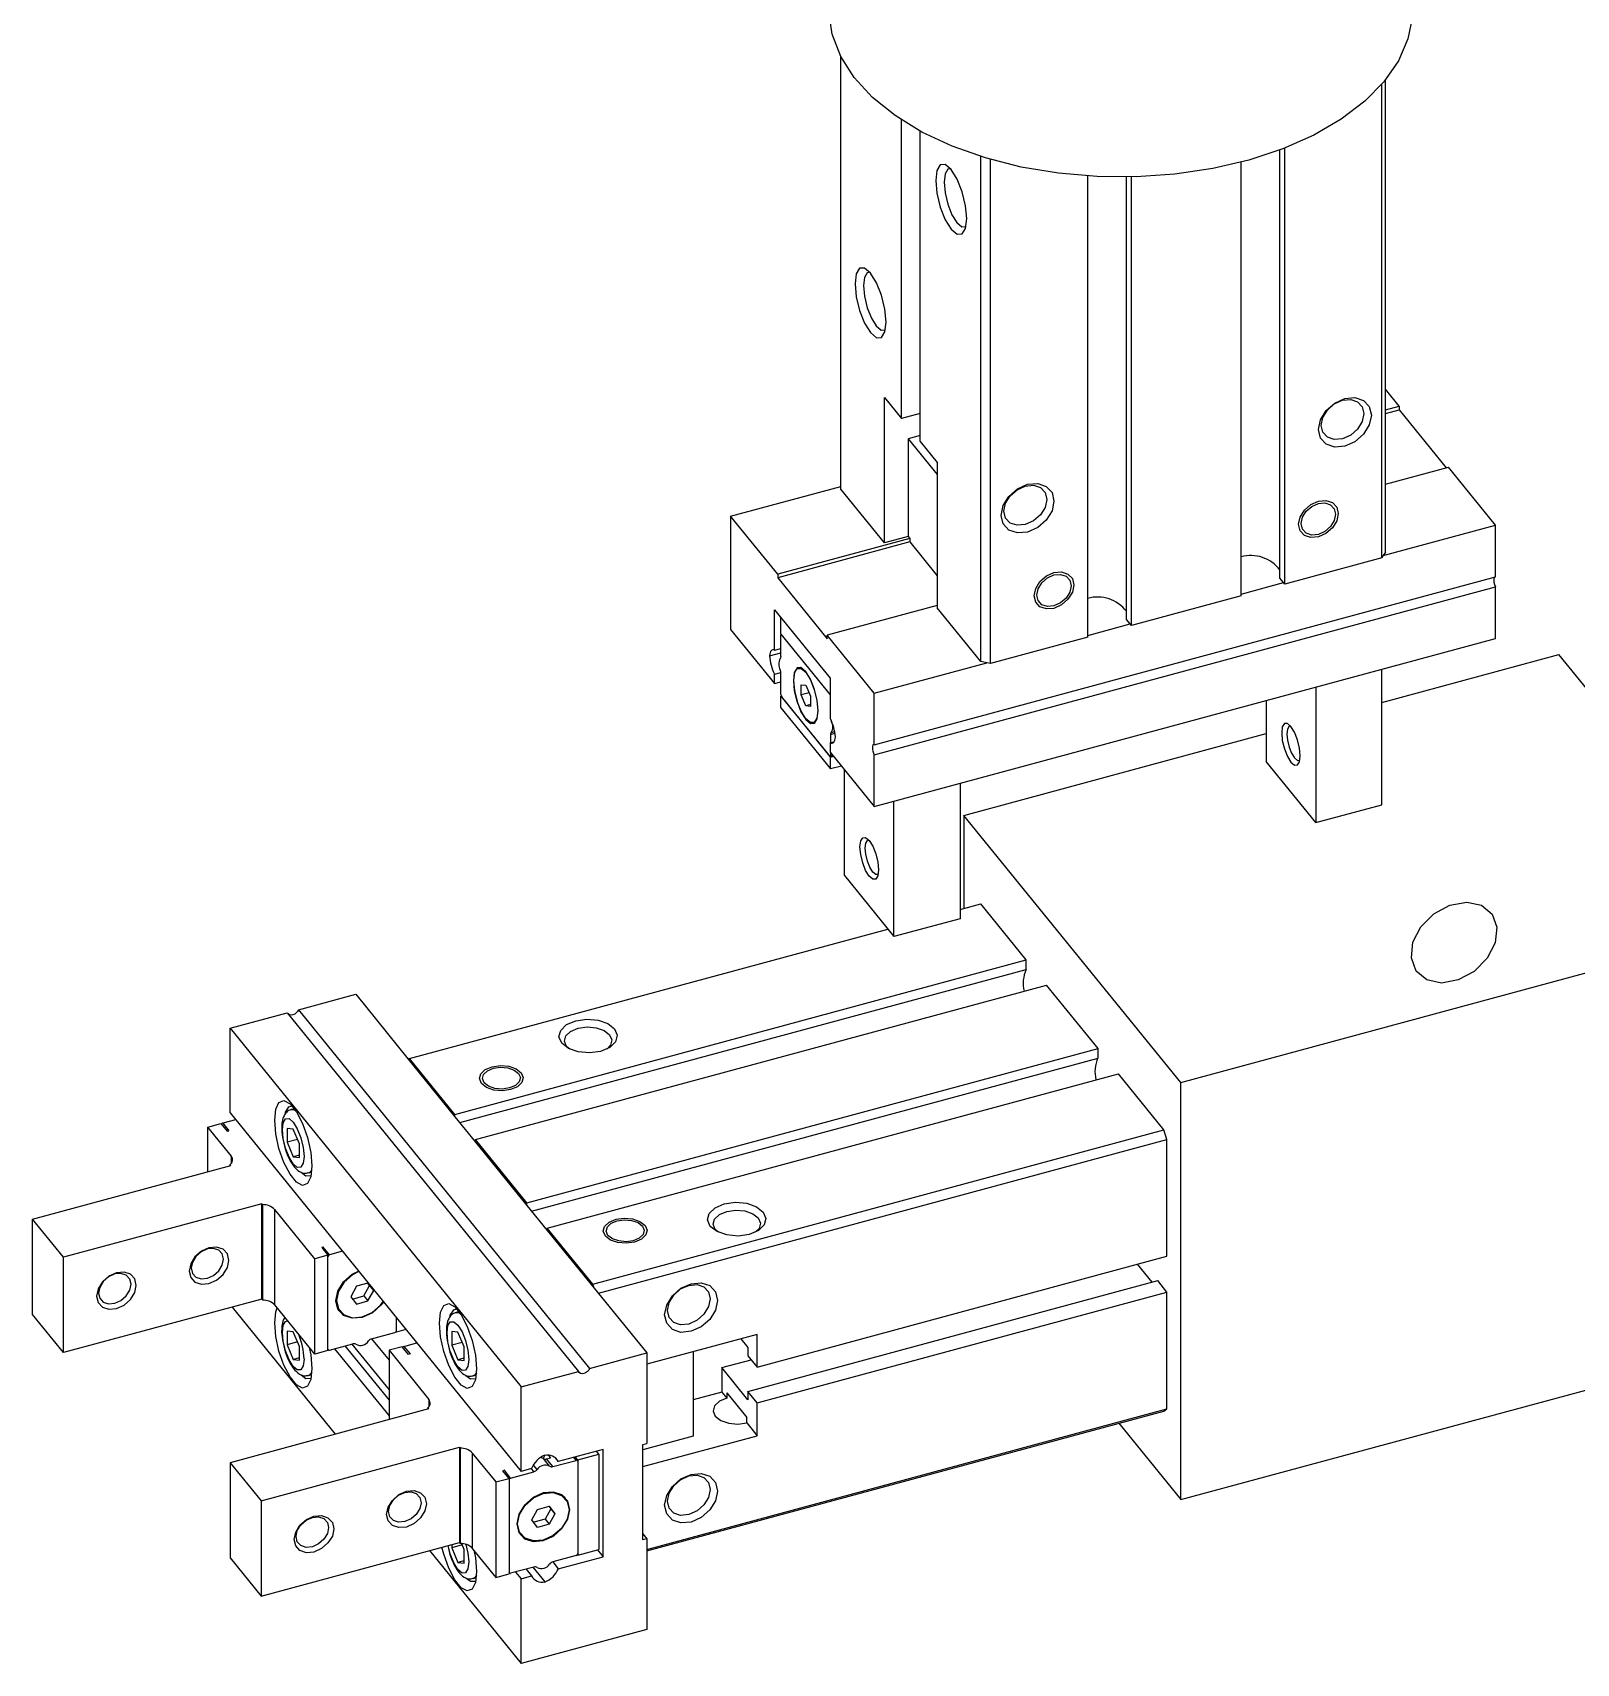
# Model space of a CAD drawing. Header units: millimetres. Extents: x 0 to 420, y 0 to 297.
# Drawn here: x 62.41 to 72.98, y 58.49 to 69.66 of the extents above; entities that cross this region are included whole.
import ezdxf

# ---------------------------------------------------------------- set-up
doc = ezdxf.new("R2010")
doc.units = ezdxf.units.MM

msp = doc.modelspace()

# ---------------------------------------------------------------- linework, layer by layer
at = {"color": 7, "linetype": 'Continuous', "lineweight": 25}
for p, q in [((67.943, 66.536), (67.943, 69.5)), ((71.649, 66.066), (71.649, 69.31)), ((71.673, 66.104), (71.673, 69.339)), ((68.359, 67.02), (68.359, 69.065)), ((68.486, 66.863), (68.486, 68.989)), ((70.95, 65.927), (70.95, 68.859)), ((70.984, 65.886), (70.984, 68.872)), ((68.902, 65.354), (68.902, 68.814)), ((68.969, 65.341), (68.969, 68.794)), ((70.685, 65.805), (70.685, 68.776)), ((69.634, 65.521), (69.634, 68.68)), ((69.899, 65.643), (69.899, 68.673)), ((69.933, 65.601), (69.933, 68.674)), ((68.242, 67.163), (68.359, 67.02)), ((68.242, 66.167), (68.242, 67.163)), ((71.767, 67.105), (71.673, 67.22)), ((68.486, 67.054), (68.359, 67.02)), ((71.673, 67.079), (71.767, 67.105)), ((71.673, 67.055), (71.767, 67.08)), ((71.767, 67.105), (71.767, 67.08)), ((71.767, 67.08), (72.09, 66.682)), ((68.486, 66.903), (68.405, 66.881)), ((68.405, 66.881), (68.603, 66.637)), ((68.405, 66.881), (68.405, 66.211)), ((68.486, 66.863), (68.603, 66.719)), ((68.603, 66.719), (68.603, 65.723)), ((71.673, 66.569), (72.106, 66.686)), ((72.428, 66.289), (72.106, 66.686)), ((67.188, 66.351), (67.943, 66.555)), ((68.242, 66.167), (67.943, 66.536)), ((67.188, 66.351), (67.188, 65.575)), ((67.511, 65.953), (67.188, 66.351)), ((71.659, 66.081), (72.428, 66.289)), ((72.428, 65.936), (72.428, 66.289)), ((68.416, 66.198), (67.511, 65.953)), ((68.416, 66.174), (67.511, 65.929)), ((68.405, 66.211), (68.242, 66.167)), ((68.405, 66.211), (68.416, 66.198)), ((68.416, 66.198), (68.416, 66.174)), ((68.416, 66.174), (68.603, 65.943)), ((71.649, 66.066), (70.984, 65.886)), ((71.659, 66.081), (71.649, 66.066)), ((71.673, 66.104), (71.659, 66.081)), ((67.511, 65.953), (67.511, 65.929)), ((67.511, 65.929), (67.85, 65.511)), ((68.172, 64.785), (72.428, 65.936)), ((70.975, 65.896), (70.95, 65.927)), ((68.172, 64.715), (72.428, 65.867)), ((70.685, 65.817), (70.975, 65.896)), ((70.984, 65.886), (70.975, 65.896)), ((72.428, 65.513), (72.428, 65.867)), ((67.489, 65.71), (67.871, 65.24)), ((67.489, 65.433), (67.489, 65.71)), ((68.603, 65.739), (67.85, 65.535)), ((68.902, 65.354), (68.603, 65.723)), ((70.685, 65.805), (69.933, 65.601)), ((67.533, 65.543), (67.533, 65.656)), ((69.634, 65.533), (69.925, 65.612)), ((69.925, 65.612), (69.899, 65.643)), ((69.933, 65.601), (69.925, 65.612)), ((67.188, 65.575), (67.489, 65.204)), ((67.533, 65.543), (67.871, 65.127)), ((67.533, 65.389), (67.533, 65.533)), ((67.537, 65.539), (67.535, 65.538)), ((68.172, 65.138), (67.85, 65.535)), ((67.85, 65.511), (67.85, 65.535)), ((68.172, 64.362), (72.428, 65.513)), ((69.634, 65.521), (68.969, 65.341)), ((67.455, 65.393), (67.533, 65.414)), ((67.489, 65.433), (67.533, 65.445)), ((71.649, 65.075), (72.861, 65.403)), ((74.346, 63.573), (72.861, 65.403)), ((67.489, 65.268), (67.533, 65.28)), ((67.489, 65.204), (67.489, 65.268)), ((67.533, 65.129), (67.533, 65.273)), ((67.667, 65.314), (67.652, 65.31)), ((68.172, 65.138), (68.942, 65.346)), ((68.942, 65.346), (68.902, 65.354)), ((68.969, 65.341), (68.942, 65.346)), ((71.649, 64.374), (71.649, 65.302)), ((67.489, 65.204), (67.533, 65.216)), ((67.671, 65.196), (67.703, 65.192)), ((67.671, 65.126), (67.671, 65.196)), ((67.725, 65.14), (67.671, 65.126)), ((67.703, 65.192), (67.735, 65.118)), ((67.871, 65.24), (67.871, 64.963)), ((68.172, 64.785), (68.172, 65.138)), ((71.196, 65.18), (71.196, 64.252)), ((67.533, 65.118), (67.535, 65.119)), ((67.533, 65.118), (67.873, 64.7)), ((67.533, 65.037), (67.533, 65.118)), ((67.533, 65.037), (67.873, 64.619)), ((67.867, 64.707), (67.538, 65.112)), ((67.703, 65.051), (67.671, 65.126)), ((67.735, 65.06), (67.703, 65.051)), ((67.735, 65.047), (67.703, 65.051)), ((67.735, 65.118), (67.735, 65.047)), ((70.856, 65.088), (70.856, 64.67)), ((67.754, 64.933), (67.769, 64.937)), ((67.871, 64.798), (67.896, 64.804)), ((67.873, 64.855), (67.873, 64.798)), ((68.786, 64.301), (70.856, 64.861)), ((67.871, 64.798), (67.871, 64.733)), ((67.871, 64.733), (68.172, 64.362)), ((67.871, 64.705), (67.89, 64.71)), ((67.873, 64.732), (67.873, 64.71)), ((67.873, 64.7), (67.893, 64.706)), ((67.873, 64.619), (67.873, 64.7)), ((68.172, 64.362), (68.172, 64.715)), ((67.948, 64.639), (67.873, 64.619)), ((67.968, 63.889), (67.968, 64.614)), ((71.196, 64.252), (70.856, 64.67)), ((68.76, 64.521), (68.76, 63.593)), ((68.307, 63.471), (68.307, 64.399)), ((71.196, 64.252), (71.649, 64.374)), ((70.271, 62.471), (68.786, 64.301)), ((68.786, 64.301), (68.786, 63.663)), ((67.968, 63.889), (68.307, 63.471)), ((68.76, 63.656), (68.901, 63.694)), ((69.212, 63.31), (68.901, 63.694)), ((68.76, 63.593), (68.307, 63.471)), ((70.271, 62.471), (74.346, 63.573)), ((64.989, 62.636), (68.265, 63.522)), ((65.3, 62.252), (69.212, 63.31)), ((65.333, 62.196), (69.212, 63.245)), ((69.212, 63.245), (69.212, 63.31)), ((65.44, 62.08), (69.352, 63.138)), ((69.705, 62.704), (69.352, 63.138)), ((64.228, 62.969), (64.62, 63.075)), ((64.62, 63.075), (64.98, 62.631)), ((63.759, 62.842), (64.151, 62.948)), ((64.151, 62.948), (66.145, 60.491)), ((64.228, 62.969), (66.222, 60.512)), ((63.759, 62.263), (63.759, 62.842)), ((63.759, 62.842), (65.753, 60.385)), ((65.792, 61.646), (69.705, 62.704)), ((69.705, 62.638), (69.705, 62.704)), ((64.989, 62.636), (64.98, 62.631)), ((64.98, 62.631), (65.3, 62.236)), ((65.3, 62.252), (64.989, 62.636)), ((65.825, 61.589), (69.705, 62.638)), ((65.932, 61.473), (69.844, 62.531)), ((70.156, 62.147), (69.844, 62.531)), ((70.271, 59.613), (70.271, 62.471)), ((63.759, 62.263), (65.753, 59.806)), ((64.2, 62.291), (64.178, 62.285)), ((65.3, 62.236), (65.3, 62.252)), ((65.3, 62.236), (65.44, 62.063)), ((63.607, 62.165), (63.697, 62.189)), ((63.768, 61.966), (63.607, 62.165)), ((63.607, 61.859), (63.607, 62.165)), ((63.697, 62.189), (63.74, 62.137)), ((63.797, 62.216), (63.709, 62.192)), ((63.709, 62.192), (63.751, 62.14)), ((63.74, 62.137), (63.751, 62.14)), ((64.192, 62.15), (64.15, 62.155)), ((64.15, 62.155), (64.15, 62.061)), ((64.234, 62.051), (64.192, 62.15)), ((66.244, 61.089), (70.156, 62.147)), ((70.177, 62.08), (70.156, 62.147)), ((64.222, 62.081), (64.15, 62.061)), ((64.15, 62.061), (64.192, 61.962)), ((64.234, 61.957), (64.234, 62.051)), ((65.792, 61.646), (65.44, 62.08)), ((65.44, 62.08), (65.44, 62.063)), ((65.44, 62.063), (65.792, 61.629)), ((66.282, 61.027), (70.177, 62.08)), ((70.177, 61.28), (70.177, 62.08)), ((62.407, 61.534), (63.765, 61.901)), ((63.765, 61.901), (63.759, 61.908)), ((63.759, 61.9), (63.759, 61.908)), ((64.234, 61.973), (64.192, 61.962)), ((64.192, 61.962), (64.234, 61.957)), ((64.296, 61.851), (64.317, 61.857)), ((63.977, 61.64), (62.619, 61.273)), ((63.983, 61.633), (63.977, 61.64)), ((63.977, 60.987), (63.977, 61.64)), ((63.983, 60.98), (63.983, 61.633)), ((64.339, 61.263), (64.065, 61.6)), ((64.065, 60.947), (64.065, 61.6)), ((65.792, 61.629), (65.792, 61.646)), ((65.792, 61.629), (65.932, 61.457)), ((62.619, 61.273), (62.407, 61.534)), ((62.407, 60.881), (62.407, 61.534)), ((66.244, 61.089), (65.932, 61.473)), ((65.932, 61.473), (65.932, 61.457)), ((65.932, 61.457), (66.253, 61.062)), ((64.398, 61.343), (64.387, 61.34)), ((64.387, 61.34), (64.429, 61.287)), ((64.44, 61.29), (64.398, 61.343)), ((62.619, 60.62), (62.619, 61.273)), ((64.429, 61.287), (64.339, 61.263)), ((64.339, 60.61), (64.339, 61.263)), ((64.429, 60.634), (64.429, 61.287)), ((64.529, 61.314), (64.44, 61.29)), ((67.37, 60.521), (70.177, 61.28)), ((70.076, 61.103), (69.976, 61.225)), ((64.625, 61.075), (64.586, 61.003)), ((64.586, 61.003), (64.625, 60.953)), ((64.599, 60.987), (64.676, 61.008)), ((64.704, 61.096), (64.625, 61.075)), ((64.676, 61.008), (64.715, 61.08)), ((64.676, 61.008), (64.704, 60.974)), ((64.715, 61.08), (64.703, 61.096)), ((64.743, 61.046), (64.704, 61.096)), ((64.704, 60.974), (64.743, 61.046)), ((64.715, 61.08), (64.743, 61.046)), ((66.253, 61.062), (66.244, 61.089)), ((66.253, 61.062), (66.613, 60.618)), ((67.307, 60.354), (70.114, 61.113)), ((67.37, 60.276), (70.177, 61.035)), ((70.177, 61.035), (70.114, 61.113)), ((70.177, 60.235), (70.177, 61.035)), ((63.977, 60.987), (62.619, 60.62)), ((63.773, 60.931), (64.479, 60.061)), ((63.983, 60.98), (63.977, 60.987)), ((64.339, 60.61), (64.065, 60.947)), ((64.492, 60.927), (64.513, 60.902)), ((64.499, 60.914), (64.511, 60.905)), ((64.625, 60.953), (64.704, 60.974)), ((65.328, 60.901), (65.307, 60.895)), ((62.619, 60.62), (62.407, 60.881)), ((64.9, 60.772), (64.9, 60.857)), ((64.9, 60.761), (64.9, 60.857)), ((64.192, 60.762), (64.15, 60.767)), ((64.15, 60.767), (64.15, 60.673)), ((64.222, 60.693), (64.15, 60.673)), ((64.15, 60.673), (64.192, 60.574)), ((64.234, 60.663), (64.192, 60.762)), ((64.44, 60.637), (64.6, 60.68)), ((64.593, 60.679), (64.848, 60.365)), ((64.729, 60.715), (64.889, 60.758)), ((64.729, 60.715), (64.848, 60.569)), ((64.9, 60.761), (64.898, 60.765)), ((64.963, 60.779), (64.9, 60.761)), ((64.949, 60.663), (65.038, 60.687)), ((65.32, 60.76), (65.278, 60.765)), ((65.278, 60.765), (65.278, 60.671)), ((65.35, 60.69), (65.278, 60.671)), ((65.278, 60.671), (65.32, 60.571)), ((65.363, 60.66), (65.32, 60.76)), ((67.37, 60.745), (66.613, 60.541)), ((67.259, 60.715), (67.307, 60.656)), ((67.37, 60.521), (67.37, 60.745)), ((70.271, 59.613), (74.346, 60.715)), ((64.234, 60.585), (64.192, 60.574)), ((64.192, 60.574), (64.234, 60.568)), ((64.234, 60.568), (64.234, 60.663)), ((64.429, 60.634), (64.339, 60.61)), ((64.429, 60.641), (64.431, 60.639)), ((64.474, 60.646), (64.848, 60.186)), ((64.546, 60.666), (64.848, 60.294)), ((64.938, 60.66), (64.848, 60.636)), ((64.848, 60.636), (65.121, 60.298)), ((64.848, 60.636), (64.848, 60.161)), ((64.981, 60.608), (64.938, 60.66)), ((64.949, 60.663), (64.992, 60.611)), ((64.992, 60.611), (64.981, 60.608)), ((65.363, 60.583), (65.32, 60.571)), ((65.32, 60.571), (65.363, 60.566)), ((65.363, 60.566), (65.363, 60.66)), ((66.222, 60.512), (66.613, 60.618)), ((66.613, 60.618), (66.613, 59.997)), ((66.932, 60.627), (66.932, 60.047)), ((67.128, 60.517), (67.329, 60.571)), ((67.307, 60.656), (67.307, 60.599)), ((67.307, 60.599), (67.37, 60.521)), ((64.296, 60.463), (64.317, 60.469)), ((65.424, 60.46), (65.445, 60.466)), ((65.753, 60.385), (66.145, 60.491)), ((67.128, 60.517), (67.128, 60.349)), ((67.307, 60.297), (67.128, 60.517)), ((65.753, 59.806), (65.753, 60.385)), ((67.128, 60.349), (66.932, 60.296)), ((67.128, 60.349), (67.161, 60.308)), ((67.161, 60.345), (67.299, 60.176)), ((67.161, 60.345), (67.161, 60.308)), ((67.37, 60.276), (67.307, 60.354)), ((67.307, 60.354), (67.307, 60.297)), ((65.118, 60.234), (63.76, 59.866)), ((65.113, 60.241), (65.118, 60.234)), ((65.113, 60.241), (65.113, 60.232)), ((66.613, 59.271), (70.177, 60.235)), ((67.37, 60.051), (67.37, 60.276)), ((70.156, 60.22), (70.177, 60.235)), ((66.613, 59.262), (70.156, 60.22)), ((67.299, 60.139), (67.299, 60.176)), ((67.299, 60.139), (67.37, 60.051)), ((69.847, 60.136), (70.271, 59.613)), ((66.586, 59.839), (67.37, 60.051)), ((66.932, 60.047), (66.586, 59.954)), ((63.972, 59.605), (65.33, 59.972)), ((65.33, 59.972), (65.336, 59.965)), ((65.33, 59.972), (65.33, 59.319)), ((65.336, 59.965), (65.336, 59.312)), ((65.418, 59.932), (65.579, 59.734)), ((65.418, 59.932), (65.418, 59.279)), ((65.948, 59.842), (65.906, 59.895)), ((65.927, 59.892), (65.954, 59.899)), ((65.97, 59.839), (65.927, 59.892)), ((65.94, 59.916), (65.954, 59.899)), ((65.987, 59.899), (66.007, 59.874)), ((66.314, 59.957), (66.007, 59.874)), ((66.139, 59.88), (66.119, 59.905)), ((66.124, 59.906), (66.141, 59.886)), ((66.141, 59.886), (66.286, 59.925)), ((66.286, 59.925), (66.269, 59.945)), ((66.286, 59.925), (66.286, 59.271)), ((66.314, 59.222), (66.314, 59.957)), ((66.586, 59.99), (66.613, 59.997)), ((66.586, 59.337), (66.586, 59.99)), ((63.76, 59.866), (63.972, 59.605)), ((63.76, 59.866), (63.76, 59.213)), ((65.627, 59.81), (65.639, 59.814)), ((65.67, 59.758), (65.627, 59.81)), ((65.681, 59.761), (65.639, 59.814)), ((65.681, 59.761), (65.841, 59.804)), ((65.824, 59.825), (65.753, 59.806)), ((65.97, 59.839), (66.129, 59.882)), ((66.141, 59.886), (66.141, 59.232)), ((66.141, 59.875), (66.141, 59.243)), ((65.579, 59.734), (65.67, 59.758)), ((65.579, 59.734), (65.579, 59.08)), ((65.67, 59.758), (65.67, 59.105)), ((63.972, 59.605), (63.972, 58.952)), ((65.866, 59.546), (65.945, 59.567)), ((65.943, 59.567), (65.956, 59.55)), ((65.945, 59.567), (65.984, 59.516)), ((66.057, 59.618), (66.036, 59.644)), ((65.827, 59.474), (65.866, 59.546)), ((65.866, 59.423), (65.827, 59.474)), ((65.917, 59.479), (65.84, 59.458)), ((65.945, 59.445), (65.866, 59.423)), ((65.956, 59.55), (65.917, 59.479)), ((65.917, 59.479), (65.945, 59.445)), ((65.984, 59.516), (65.945, 59.445)), ((65.956, 59.55), (65.984, 59.516)), ((65.733, 59.398), (65.754, 59.372)), ((65.751, 59.376), (65.74, 59.385)), ((66.586, 59.378), (66.613, 59.344)), ((66.613, 59.344), (66.586, 59.337)), ((66.613, 59.344), (66.613, 58.724)), ((63.972, 58.952), (65.33, 59.319)), ((65.126, 59.264), (65.753, 58.491)), ((65.278, 59.305), (65.278, 59.282)), ((65.35, 59.302), (65.278, 59.282)), ((65.278, 59.282), (65.32, 59.183)), ((65.33, 59.319), (65.336, 59.312)), ((65.363, 59.272), (65.346, 59.311)), ((65.363, 59.178), (65.363, 59.272)), ((65.418, 59.279), (65.579, 59.08)), ((66.129, 59.229), (65.97, 59.186)), ((66.007, 59.139), (66.314, 59.222)), ((66.138, 59.235), (66.141, 59.232)), ((66.141, 59.232), (66.286, 59.271)), ((66.277, 59.269), (66.314, 59.222)), ((63.76, 59.213), (63.972, 58.952)), ((65.363, 59.194), (65.32, 59.183)), ((65.32, 59.183), (65.363, 59.178)), ((65.579, 59.08), (65.67, 59.105)), ((65.67, 59.112), (65.671, 59.11)), ((65.841, 59.151), (65.681, 59.108)), ((65.715, 59.117), (65.753, 59.071)), ((65.787, 59.137), (65.824, 59.09)), ((65.834, 59.149), (65.916, 59.049)), ((65.97, 59.186), (66.007, 59.139)), ((65.424, 59.072), (65.445, 59.078)), ((65.753, 59.071), (65.824, 59.09)), ((65.753, 58.491), (65.753, 59.071)), ((66.613, 58.724), (65.753, 58.491))]:
    msp.add_line(p, q, dxfattribs=at)
at = {"color": 8, "linetype": 'Continuous', "lineweight": 25}
for p, q in [((67.877, 64.946), (67.879, 64.946)), ((67.873, 64.855), (67.903, 64.863)), ((67.877, 64.868), (67.901, 64.875)), ((67.873, 64.71), (67.887, 64.714)), ((63.768, 61.917), (63.768, 61.966)), ((65.121, 60.298), (65.121, 60.249)), ((66.129, 59.882), (66.113, 59.903)), ((65.841, 59.804), (65.824, 59.825)), ((65.862, 59.819), (65.837, 59.85))]:
    msp.add_line(p, q, dxfattribs=at)
at = {"color": 7, "linetype": 'Continuous', "lineweight": 25, "flags": 128}
for points in [[(71.859, 69.773), (71.828, 69.62), (71.763, 69.47), (71.663, 69.327), (71.532, 69.193), (71.37, 69.07), (71.182, 68.961), (70.97, 68.867), (70.738, 68.79), (70.491, 68.732), (70.232, 68.693), (69.967, 68.675), (69.699, 68.677), (69.435, 68.7), (69.179, 68.742), (68.934, 68.805), (68.706, 68.885), (68.499, 68.982), (68.316, 69.095), (68.16, 69.22), (68.035, 69.356), (67.943, 69.501), (67.884, 69.652), (67.861, 69.805)], [(68.699, 68.725), (68.658, 68.759), (68.624, 68.757), (68.601, 68.719), (68.593, 68.651), (68.601, 68.563), (68.624, 68.468), (68.658, 68.382), (68.699, 68.316), (68.739, 68.282), (68.774, 68.284), (68.797, 68.322), (68.805, 68.39), (68.797, 68.478), (68.774, 68.572), (68.739, 68.659), (68.699, 68.725)], [(68.693, 68.731), (68.676, 68.727), (68.657, 68.695), (68.65, 68.639), (68.657, 68.566), (68.676, 68.488), (68.704, 68.416), (68.738, 68.362), (68.771, 68.334), (68.8, 68.335), (68.8, 68.335)], [(68.147, 68.016), (68.106, 68.05), (68.072, 68.049), (68.049, 68.011), (68.041, 67.943), (68.049, 67.854), (68.072, 67.76), (68.106, 67.673), (68.147, 67.608), (68.188, 67.573), (68.222, 67.575), (68.245, 67.613), (68.253, 67.681), (68.245, 67.769), (68.222, 67.864), (68.188, 67.95), (68.147, 68.016)], [(68.141, 68.023), (68.124, 68.018), (68.105, 67.987), (68.099, 67.93), (68.105, 67.858), (68.124, 67.779), (68.153, 67.708), (68.186, 67.654), (68.22, 67.625), (68.248, 67.627), (68.248, 67.627)], [(71.577, 67.042), (71.563, 66.976), (71.524, 66.912), (71.465, 66.861), (71.396, 66.83), (71.326, 66.824), (71.267, 66.843), (71.228, 66.885), (71.214, 66.944), (71.228, 67.01), (71.267, 67.074), (71.326, 67.125), (71.396, 67.156), (71.465, 67.163), (71.524, 67.143), (71.563, 67.101), (71.577, 67.042)], [(71.526, 67.053), (71.515, 66.999), (71.483, 66.947), (71.436, 66.906), (71.379, 66.881), (71.323, 66.875), (71.276, 66.891), (71.244, 66.926), (71.233, 66.973), (71.244, 67.027), (71.276, 67.078), (71.323, 67.12), (71.379, 67.145), (71.436, 67.15), (71.483, 67.135), (71.515, 67.1), (71.526, 67.053)], [(69.403, 66.454), (69.39, 66.388), (69.35, 66.324), (69.292, 66.273), (69.222, 66.242), (69.153, 66.236), (69.094, 66.255), (69.055, 66.298), (69.041, 66.356), (69.055, 66.423), (69.094, 66.486), (69.153, 66.537), (69.222, 66.569), (69.292, 66.575), (69.35, 66.555), (69.39, 66.513), (69.403, 66.454)], [(69.353, 66.465), (69.342, 66.411), (69.31, 66.36), (69.262, 66.318), (69.206, 66.293), (69.15, 66.288), (69.102, 66.303), (69.071, 66.338), (69.059, 66.385), (69.071, 66.439), (69.102, 66.491), (69.15, 66.532), (69.206, 66.557), (69.262, 66.563), (69.31, 66.547), (69.342, 66.512), (69.353, 66.465)], [(71.214, 66.209), (71.162, 66.205), (71.118, 66.219), (71.089, 66.251), (71.079, 66.295), (71.089, 66.345), (71.118, 66.392), (71.162, 66.431), (71.214, 66.454), (71.266, 66.459), (71.31, 66.444), (71.34, 66.413), (71.35, 66.368), (71.34, 66.319), (71.31, 66.271), (71.266, 66.233), (71.214, 66.209)], [(71.214, 66.226), (71.169, 66.221), (71.131, 66.234), (71.106, 66.262), (71.097, 66.3), (71.106, 66.343), (71.131, 66.384), (71.169, 66.418), (71.214, 66.438), (71.259, 66.442), (71.298, 66.429), (71.323, 66.402), (71.332, 66.364), (71.323, 66.321), (71.298, 66.279), (71.259, 66.246), (71.214, 66.226)], [(69.403, 65.719), (69.351, 65.715), (69.307, 65.729), (69.278, 65.761), (69.268, 65.805), (69.278, 65.855), (69.307, 65.902), (69.351, 65.941), (69.403, 65.964), (69.455, 65.969), (69.499, 65.954), (69.529, 65.923), (69.539, 65.879), (69.529, 65.829), (69.499, 65.781), (69.455, 65.743), (69.403, 65.719)], [(69.403, 65.736), (69.358, 65.732), (69.32, 65.744), (69.295, 65.772), (69.286, 65.81), (69.295, 65.853), (69.32, 65.894), (69.358, 65.928), (69.403, 65.948), (69.448, 65.952), (69.487, 65.939), (69.512, 65.912), (69.521, 65.874), (69.512, 65.831), (69.487, 65.789), (69.448, 65.756), (69.403, 65.736)], [(67.533, 65.533), (67.533, 65.535), (67.534, 65.536), (67.534, 65.537), (67.535, 65.538), (67.536, 65.538), (67.536, 65.538), (67.537, 65.538), (67.538, 65.537)], [(67.489, 65.433), (67.483, 65.435), (67.477, 65.435), (67.471, 65.433), (67.466, 65.429), (67.462, 65.423), (67.459, 65.415), (67.457, 65.405), (67.455, 65.393)], [(67.788, 65.017), (67.781, 65.088), (67.763, 65.163), (67.735, 65.233), (67.703, 65.285), (67.67, 65.313), (67.643, 65.311), (67.625, 65.281), (67.618, 65.226), (67.625, 65.156), (67.643, 65.08), (67.67, 65.011), (67.703, 64.958), (67.735, 64.931), (67.763, 64.932), (67.781, 64.963), (67.788, 65.017)], [(67.786, 65.02), (67.779, 64.967), (67.761, 64.937), (67.735, 64.936), (67.703, 64.962), (67.671, 65.014), (67.644, 65.081), (67.626, 65.155), (67.62, 65.224), (67.626, 65.277), (67.644, 65.306), (67.671, 65.308), (67.703, 65.281), (67.735, 65.23), (67.761, 65.162), (67.779, 65.088), (67.786, 65.02)], [(70.963, 64.866), (70.967, 64.813), (70.981, 64.756), (71.002, 64.704), (71.026, 64.665), (71.051, 64.644), (71.071, 64.646), (71.085, 64.668), (71.09, 64.709), (71.085, 64.762), (71.071, 64.819), (71.051, 64.871), (71.026, 64.91), (71.002, 64.931), (70.981, 64.93), (70.967, 64.907), (70.963, 64.866)], [(67.871, 64.798), (67.878, 64.796), (67.884, 64.796), (67.889, 64.798), (67.894, 64.802), (67.898, 64.808), (67.902, 64.816), (67.904, 64.826), (67.906, 64.838)], [(71.023, 64.913), (71.014, 64.911), (71.002, 64.892), (70.999, 64.858)], [(70.999, 64.858), (71.002, 64.815), (71.014, 64.769), (71.031, 64.726), (71.051, 64.694), (71.071, 64.677), (71.087, 64.678)], [(67.873, 64.71), (67.873, 64.709), (67.872, 64.707), (67.872, 64.706), (67.871, 64.705), (67.87, 64.705), (67.869, 64.705), (67.868, 64.706), (67.867, 64.707)], [(68.172, 64.785), (68.167, 64.786), (68.163, 64.783), (68.161, 64.776), (68.16, 64.766), (68.161, 64.754), (68.163, 64.74), (68.167, 64.727), (68.172, 64.715)], [(68.201, 63.928), (68.196, 63.887), (68.183, 63.864), (68.162, 63.863), (68.138, 63.884), (68.113, 63.923), (68.093, 63.975), (68.079, 64.032), (68.074, 64.085), (68.079, 64.126), (68.093, 64.148), (68.113, 64.149), (68.138, 64.129), (68.162, 64.089), (68.183, 64.037), (68.196, 63.981), (68.201, 63.928)], [(68.199, 63.896), (68.182, 63.896), (68.162, 63.912), (68.142, 63.945), (68.125, 63.987), (68.114, 64.034), (68.11, 64.077), (68.114, 64.111), (68.125, 64.129), (68.135, 64.132)], [(64.228, 62.969), (64.222, 62.957), (64.213, 62.947), (64.202, 62.939), (64.189, 62.934), (64.177, 62.932), (64.166, 62.934), (64.159, 62.938)], [(66.297, 62.684), (66.221, 62.674), (66.144, 62.68), (66.077, 62.704), (66.031, 62.74), (66.012, 62.784), (66.024, 62.828), (66.064, 62.867), (66.127, 62.893), (66.203, 62.904), (66.28, 62.897), (66.347, 62.874), (66.393, 62.838), (66.412, 62.794), (66.4, 62.75), (66.36, 62.711), (66.297, 62.684)], [(66.086, 62.699), (66.065, 62.718), (66.05, 62.754), (66.06, 62.79), (66.092, 62.821), (66.143, 62.843), (66.205, 62.851), (66.267, 62.846), (66.321, 62.827), (66.359, 62.798), (66.374, 62.762), (66.365, 62.726), (66.339, 62.699)], [(65.482, 62.464), (65.468, 62.497), (65.477, 62.53), (65.507, 62.559), (65.554, 62.579), (65.611, 62.587), (65.669, 62.582), (65.719, 62.565), (65.754, 62.537), (65.768, 62.505), (65.759, 62.471), (65.729, 62.442), (65.681, 62.422), (65.625, 62.414), (65.567, 62.419), (65.517, 62.437), (65.482, 62.464)], [(65.5, 62.469), (65.488, 62.497), (65.496, 62.526), (65.522, 62.551), (65.563, 62.569), (65.612, 62.576), (65.662, 62.571), (65.705, 62.556), (65.736, 62.532), (65.748, 62.504), (65.74, 62.475), (65.714, 62.45), (65.673, 62.433), (65.624, 62.426), (65.574, 62.43), (65.53, 62.445), (65.5, 62.469)], [(64.319, 61.899), (64.312, 61.825), (64.289, 61.778), (64.256, 61.765), (64.214, 61.788), (64.17, 61.842), (64.128, 61.922), (64.094, 62.019), (64.072, 62.12), (64.065, 62.213), (64.072, 62.287), (64.094, 62.334), (64.128, 62.347), (64.17, 62.324), (64.214, 62.27), (64.256, 62.19), (64.289, 62.093), (64.312, 61.992), (64.319, 61.899)], [(64.138, 62.261), (64.139, 62.267), (64.162, 62.305), (64.184, 62.31)], [(64.266, 61.964), (64.261, 61.917), (64.244, 61.89), (64.22, 61.889), (64.192, 61.913), (64.164, 61.959), (64.139, 62.02), (64.123, 62.086), (64.118, 62.147), (64.123, 62.195), (64.139, 62.222), (64.164, 62.223), (64.192, 62.199), (64.22, 62.153), (64.244, 62.092), (64.261, 62.026), (64.266, 61.964)], [(64.313, 61.832), (64.312, 61.831), (64.278, 61.83), (64.247, 61.853)], [(67.315, 61.43), (67.239, 61.419), (67.162, 61.426), (67.095, 61.449), (67.049, 61.485), (67.03, 61.529), (67.042, 61.573), (67.083, 61.612), (67.145, 61.639), (67.221, 61.65), (67.298, 61.643), (67.365, 61.619), (67.411, 61.583), (67.43, 61.539), (67.418, 61.495), (67.378, 61.456), (67.315, 61.43)], [(67.104, 61.445), (67.083, 61.464), (67.068, 61.499), (67.078, 61.535), (67.111, 61.566), (67.161, 61.588), (67.223, 61.597), (67.285, 61.591), (67.34, 61.572), (67.377, 61.543), (67.392, 61.507), (67.383, 61.471), (67.357, 61.445)], [(66.33, 61.418), (66.316, 61.451), (66.325, 61.485), (66.355, 61.513), (66.403, 61.534), (66.459, 61.542), (66.517, 61.537), (66.567, 61.519), (66.602, 61.492), (66.616, 61.459), (66.607, 61.426), (66.577, 61.397), (66.53, 61.377), (66.473, 61.369), (66.415, 61.374), (66.365, 61.391), (66.33, 61.418)], [(66.348, 61.423), (66.336, 61.452), (66.344, 61.481), (66.37, 61.506), (66.411, 61.523), (66.46, 61.53), (66.51, 61.526), (66.554, 61.511), (66.584, 61.487), (66.596, 61.458), (66.588, 61.43), (66.562, 61.404), (66.521, 61.387), (66.472, 61.38), (66.422, 61.385), (66.379, 61.4), (66.348, 61.423)], [(63.615, 61.338), (63.563, 61.315), (63.519, 61.276), (63.49, 61.228), (63.479, 61.179), (63.49, 61.135), (63.519, 61.103), (63.563, 61.088), (63.615, 61.093), (63.667, 61.116), (63.711, 61.155), (63.741, 61.203), (63.751, 61.252), (63.741, 61.296), (63.711, 61.328), (63.667, 61.343), (63.615, 61.338)], [(63.604, 61.33), (63.561, 61.311), (63.525, 61.279), (63.501, 61.24), (63.492, 61.2), (63.501, 61.163), (63.525, 61.137), (63.561, 61.125), (63.604, 61.129), (63.646, 61.148), (63.682, 61.18), (63.706, 61.219), (63.715, 61.26), (63.706, 61.296), (63.682, 61.322), (63.646, 61.334), (63.604, 61.33)], [(62.981, 61.167), (62.929, 61.143), (62.885, 61.105), (62.856, 61.057), (62.845, 61.007), (62.856, 60.963), (62.885, 60.931), (62.929, 60.917), (62.981, 60.922), (63.033, 60.945), (63.077, 60.983), (63.107, 61.031), (63.117, 61.081), (63.107, 61.125), (63.077, 61.157), (63.033, 61.171), (62.981, 61.167)], [(62.97, 61.159), (62.927, 61.139), (62.891, 61.108), (62.867, 61.069), (62.858, 61.028), (62.867, 60.992), (62.891, 60.966), (62.927, 60.954), (62.97, 60.958), (63.012, 60.977), (63.048, 61.009), (63.073, 61.048), (63.081, 61.088), (63.073, 61.124), (63.048, 61.15), (63.012, 61.162), (62.97, 61.159)], [(64.81, 60.967), (64.793, 60.944), (64.734, 60.892), (64.665, 60.861), (64.595, 60.855), (64.537, 60.874), (64.497, 60.917), (64.483, 60.975), (64.497, 61.042), (64.537, 61.105), (64.595, 61.157), (64.639, 61.179)], [(64.641, 61.176), (64.597, 61.153), (64.54, 61.103), (64.501, 61.041), (64.488, 60.977), (64.501, 60.919), (64.54, 60.878), (64.597, 60.859), (64.665, 60.865), (64.732, 60.896), (64.789, 60.946), (64.808, 60.97)], [(67.099, 60.978), (67.085, 60.912), (67.045, 60.848), (66.987, 60.797), (66.917, 60.766), (66.848, 60.759), (66.789, 60.779), (66.75, 60.821), (66.736, 60.88), (66.75, 60.946), (66.789, 61.01), (66.848, 61.061), (66.917, 61.092), (66.987, 61.099), (67.045, 61.079), (67.085, 61.037), (67.099, 60.978)], [(67.048, 60.988), (67.037, 60.935), (67.005, 60.883), (66.958, 60.842), (66.901, 60.816), (66.845, 60.811), (66.798, 60.827), (66.766, 60.861), (66.755, 60.909), (66.766, 60.963), (66.798, 61.014), (66.845, 61.056), (66.901, 61.081), (66.958, 61.086), (67.005, 61.07), (67.037, 61.036), (67.048, 60.988)], [(64.319, 60.511), (64.312, 60.437), (64.289, 60.39), (64.256, 60.377), (64.214, 60.399), (64.17, 60.454), (64.128, 60.534), (64.094, 60.631), (64.072, 60.731), (64.065, 60.825), (64.072, 60.899), (64.082, 60.926)], [(65.448, 60.509), (65.44, 60.434), (65.418, 60.388), (65.384, 60.375), (65.342, 60.397), (65.298, 60.451), (65.257, 60.532), (65.223, 60.628), (65.201, 60.729), (65.193, 60.822), (65.201, 60.897), (65.223, 60.943), (65.257, 60.956), (65.298, 60.934), (65.342, 60.879), (65.384, 60.799), (65.418, 60.703), (65.44, 60.602), (65.448, 60.509)], [(65.266, 60.87), (65.268, 60.877), (65.291, 60.914), (65.312, 60.92)], [(65.394, 60.574), (65.389, 60.526), (65.373, 60.5), (65.349, 60.498), (65.32, 60.523), (65.292, 60.568), (65.268, 60.629), (65.252, 60.695), (65.246, 60.757), (65.252, 60.805), (65.268, 60.831), (65.292, 60.832), (65.32, 60.808), (65.349, 60.762), (65.373, 60.702), (65.389, 60.636), (65.394, 60.574)], [(64.302, 60.655), (64.312, 60.604), (64.319, 60.511)], [(64.313, 60.444), (64.312, 60.443), (64.278, 60.441), (64.247, 60.465)], [(65.442, 60.442), (65.441, 60.441), (65.406, 60.439), (65.375, 60.462)], [(66.222, 60.512), (66.216, 60.5), (66.207, 60.49), (66.195, 60.482), (66.183, 60.477), (66.171, 60.475), (66.159, 60.477), (66.15, 60.483), (66.145, 60.491)], [(67.161, 60.308), (67.111, 60.287), (67.078, 60.256), (67.068, 60.219), (67.083, 60.184), (67.121, 60.155), (67.175, 60.136), (67.238, 60.13), (67.299, 60.139)], [(65.889, 59.902), (65.897, 59.9), (65.906, 59.895)], [(65.906, 59.895), (65.907, 59.897), (65.915, 59.916)], [(67.099, 59.671), (67.085, 59.605), (67.045, 59.542), (66.987, 59.49), (66.917, 59.459), (66.848, 59.453), (66.789, 59.472), (66.75, 59.515), (66.736, 59.574), (66.75, 59.64), (66.789, 59.703), (66.848, 59.755), (66.917, 59.786), (66.987, 59.792), (67.045, 59.773), (67.085, 59.73), (67.099, 59.671)], [(67.048, 59.682), (67.037, 59.628), (67.005, 59.577), (66.958, 59.535), (66.901, 59.51), (66.845, 59.505), (66.798, 59.521), (66.766, 59.555), (66.755, 59.603), (66.766, 59.656), (66.798, 59.708), (66.845, 59.749), (66.901, 59.775), (66.958, 59.78), (67.005, 59.764), (67.037, 59.73), (67.048, 59.682)], [(64.968, 59.425), (64.916, 59.421), (64.872, 59.435), (64.843, 59.467), (64.832, 59.511), (64.843, 59.561), (64.872, 59.608), (64.916, 59.647), (64.968, 59.67), (65.02, 59.675), (65.064, 59.66), (65.094, 59.629), (65.104, 59.585), (65.094, 59.535), (65.064, 59.487), (65.02, 59.449), (64.968, 59.425)], [(64.957, 59.462), (64.914, 59.458), (64.878, 59.47), (64.854, 59.496), (64.845, 59.532), (64.854, 59.573), (64.878, 59.612), (64.914, 59.643), (64.957, 59.662), (64.999, 59.666), (65.035, 59.654), (65.06, 59.628), (65.068, 59.592), (65.06, 59.551), (65.035, 59.512), (64.999, 59.481), (64.957, 59.462)], [(65.905, 59.332), (65.975, 59.363), (66.033, 59.414), (66.073, 59.478), (66.086, 59.544), (66.073, 59.603), (66.033, 59.645), (65.975, 59.665), (65.905, 59.659), (65.836, 59.627), (65.777, 59.576), (65.738, 59.513), (65.724, 59.446), (65.738, 59.388), (65.777, 59.345), (65.836, 59.326), (65.905, 59.332)], [(65.905, 59.336), (65.838, 59.33), (65.78, 59.349), (65.742, 59.39), (65.729, 59.448), (65.742, 59.512), (65.78, 59.574), (65.838, 59.624), (65.905, 59.654), (65.973, 59.661), (66.03, 59.642), (66.068, 59.6), (66.082, 59.543), (66.068, 59.478), (66.03, 59.416), (65.973, 59.366), (65.905, 59.336)], [(66.048, 59.635), (66.049, 59.632), (66.054, 59.621)], [(64.334, 59.254), (64.282, 59.249), (64.238, 59.264), (64.209, 59.296), (64.198, 59.34), (64.209, 59.389), (64.238, 59.437), (64.282, 59.476), (64.334, 59.499), (64.386, 59.504), (64.43, 59.489), (64.46, 59.457), (64.47, 59.413), (64.46, 59.363), (64.43, 59.316), (64.386, 59.277), (64.334, 59.254)], [(64.323, 59.29), (64.28, 59.286), (64.244, 59.298), (64.22, 59.324), (64.211, 59.36), (64.22, 59.401), (64.244, 59.44), (64.28, 59.472), (64.323, 59.491), (64.365, 59.495), (64.402, 59.483), (64.426, 59.457), (64.434, 59.421), (64.426, 59.38), (64.402, 59.341), (64.365, 59.309), (64.323, 59.29)], [(65.448, 59.12), (65.44, 59.046), (65.418, 59), (65.384, 58.987), (65.342, 59.009), (65.298, 59.063), (65.257, 59.144), (65.223, 59.24), (65.211, 59.287)], [(65.432, 59.258), (65.44, 59.214), (65.448, 59.12)], [(65.442, 59.053), (65.441, 59.053), (65.406, 59.051), (65.375, 59.074)]]:
    msp.add_lwpolyline(points, dxfattribs=at)
at = {"color": 7, "linetype": 'Continuous', "flags": 128}
msp.add_lwpolyline([(72.058, 63.152), (71.956, 63.174), (71.884, 63.234), (71.851, 63.325), (71.862, 63.431), (71.917, 63.537), (72.006, 63.626), (72.115, 63.686), (72.23, 63.706), (72.331, 63.685), (72.404, 63.624), (72.437, 63.534), (72.425, 63.428), (72.371, 63.322), (72.282, 63.232), (72.172, 63.173), (72.058, 63.152)], dxfattribs=at)
at = {"color": 8, "linetype": 'Continuous', "lineweight": 25, "flags": 128}
for points in [[(64.179, 62.285), (64.201, 62.283), (64.208, 62.279)], [(64.318, 61.871), (64.305, 61.855), (64.296, 61.851)], [(65.307, 60.895), (65.329, 60.892), (65.336, 60.889)], [(64.266, 60.576), (64.261, 60.529), (64.244, 60.502), (64.22, 60.501), (64.192, 60.525), (64.164, 60.571), (64.139, 60.632), (64.123, 60.698), (64.118, 60.759), (64.123, 60.807), (64.139, 60.834), (64.154, 60.837)], [(64.318, 60.483), (64.305, 60.467), (64.296, 60.463)], [(65.447, 60.481), (65.433, 60.465), (65.424, 60.46)], [(65.394, 59.186), (65.389, 59.138), (65.373, 59.112), (65.349, 59.11), (65.32, 59.134), (65.292, 59.18), (65.268, 59.241), (65.253, 59.298)], [(65.375, 59.305), (65.389, 59.247), (65.394, 59.186)], [(65.447, 59.093), (65.433, 59.076), (65.424, 59.072)]]:
    msp.add_lwpolyline(points, dxfattribs=at)
at = {"color": 7, "linetype": 'Continuous', "lineweight": 25}
for centre, radius, start, end in [((70.752, 65.832), 0.249, 37.3109, 105.6822), ((72.502, 65.911), 0.0862, 165.2042, 211.2771), ((69.701, 65.548), 0.249, 37.3109, 105.6822), ((67.803, 65.422), 0.35, 184.7192, 206.0653), ((67.597, 65.336), 0.0788, 150.6343, 209.3657), ((67.519, 65.386), 0.0148, 312.3407, 10.451), ((67.453, 65.271), 0.0799, 1.281, 19.5705), ((67.563, 65.129), 0.03, 180.5761, 214.5808), ((67.846, 65.116), 0.0264, 15.98, 34.399), ((67.557, 64.809), 0.35, 4.7192, 26.0653), ((67.962, 64.975), 0.0894, 191.6121, 199.041), ((67.809, 64.907), 0.0788, 330.6343, 29.3657), ((67.887, 64.857), 0.0148, 132.3407, 190.451), ((69.426, 63.15), 0.234, 156.169, 193.3841), ((69.918, 62.544), 0.234, 156.169, 193.3841), ((63.713, 62.176), 0.0164, 105.8578, 144.1816), ((63.738, 61.941), 0.0389, 303.1525, 39.9507), ((63.984, 61.519), 0.115, 45.3572, 90.7701), ((64.403, 61.327), 0.0164, 105.8578, 144.1816), ((64.444, 61.276), 0.0151, 104.2628, 173.6073), ((63.984, 60.865), 0.115, 45.3572, 90.7701), ((64.608, 60.657), 0.0244, 55.585, 108.1978), ((64.652, 60.735), 0.0654, 242.3755, 327.8875), ((64.74, 60.676), 0.0409, 105.859, 142.8303), ((64.885, 60.773), 0.0151, 284.1643, 354.8958), ((64.437, 60.645), 0.00812, 184.1044, 293.387), ((64.954, 60.647), 0.0163, 105.8163, 144.223), ((65.091, 60.273), 0.0389, 303.1525, 39.9507), ((65.338, 59.851), 0.115, 45.3572, 90.7701), ((65.979, 59.761), 0.168, 112.1935, 157.4229), ((65.92, 59.915), 0.0244, 235.585, 288.1978), ((65.933, 59.833), 0.0849, 29.4179, 101.888), ((65.643, 59.798), 0.0163, 105.8163, 144.223), ((65.83, 59.844), 0.0409, 285.859, 322.8303), ((65.918, 59.784), 0.0654, 62.3755, 147.8875), ((65.962, 59.862), 0.0244, 235.585, 288.1978), ((66.133, 59.875), 0.00811, 2.066, 113.408), ((65.685, 59.747), 0.0151, 104.2628, 173.6073), ((65.338, 59.198), 0.115, 45.3572, 90.7701), ((66.126, 59.244), 0.0151, 284.1643, 354.8958), ((65.678, 59.115), 0.00812, 184.1044, 293.387), ((65.849, 59.128), 0.0244, 55.585, 108.1978), ((65.893, 59.206), 0.0654, 242.3755, 327.8875), ((65.853, 59.204), 0.168, 292.1935, 337.4229), ((65.981, 59.147), 0.0409, 105.859, 142.8303), ((65.898, 59.132), 0.0849, 209.4179, 281.888)]:
    msp.add_arc(centre, radius, start, end, dxfattribs=at)
at = {"color": 8, "linetype": 'Continuous', "lineweight": 25}
msp.add_arc((63.804, 60.564), 0.462, 1.5413, 22.8035, dxfattribs=at)
at = {"color": 7, "linetype": 'Continuous', "lineweight": 25}
for points, knots in [([(64.179, 62.284), (64.175, 62.283), (64.16, 62.281), (64.14, 62.262), (64.122, 62.231), (64.112, 62.185), (64.113, 62.116), (64.125, 62.062), (64.132, 62.035)], [0, 0, 0, 0, 0.044229, 0.174304, 0.307097, 0.497396, 0.754379, 1, 1, 1, 1]), ([(64.132, 62.035), (64.132, 62.035), (64.137, 62.009), (64.158, 61.957), (64.192, 61.897), (64.228, 61.862), (64.266, 61.846), (64.287, 61.851), (64.295, 61.853)], [0, 0, 0, 0, 0.003403, 0.250709, 0.503751, 0.745384, 0.900723, 1, 1, 1, 1]), ([(65.307, 60.893), (65.304, 60.893), (65.289, 60.891), (65.268, 60.872), (65.25, 60.841), (65.24, 60.794), (65.241, 60.726), (65.254, 60.671), (65.26, 60.644)], [0, 0, 0, 0, 0.044229, 0.174304, 0.307097, 0.497396, 0.754379, 1, 1, 1, 1]), ([(64.134, 60.861), (64.131, 60.857), (64.119, 60.839), (64.112, 60.796), (64.112, 60.728), (64.125, 60.674), (64.132, 60.647)], [0, 0, 0, 0, 0.09499, 0.343543, 0.67919, 1, 1, 1, 1]), ([(64.132, 60.647), (64.132, 60.646), (64.137, 60.62), (64.158, 60.569), (64.192, 60.509), (64.228, 60.474), (64.266, 60.458), (64.287, 60.463), (64.295, 60.464)], [0, 0, 0, 0, 0.003403, 0.250709, 0.503751, 0.745384, 0.900723, 1, 1, 1, 1]), ([(65.26, 60.644), (65.26, 60.644), (65.265, 60.618), (65.287, 60.567), (65.32, 60.506), (65.356, 60.471), (65.394, 60.455), (65.415, 60.46), (65.424, 60.462)], [0, 0, 0, 0, 0.003403, 0.250709, 0.503751, 0.745384, 0.900723, 1, 1, 1, 1]), ([(65.252, 59.298), (65.254, 59.284), (65.257, 59.27), (65.265, 59.23), (65.287, 59.179), (65.32, 59.118), (65.356, 59.083), (65.394, 59.067), (65.415, 59.072), (65.424, 59.074)], [0, 0, 0, 0, 0.117726, 0.120728, 0.33892, 0.562173, 0.775359, 0.912411, 1, 1, 1, 1])]:
    msp.add_open_spline(points, degree=3, knots=knots, dxfattribs=at)

doc.saveas('drawing.dxf')
